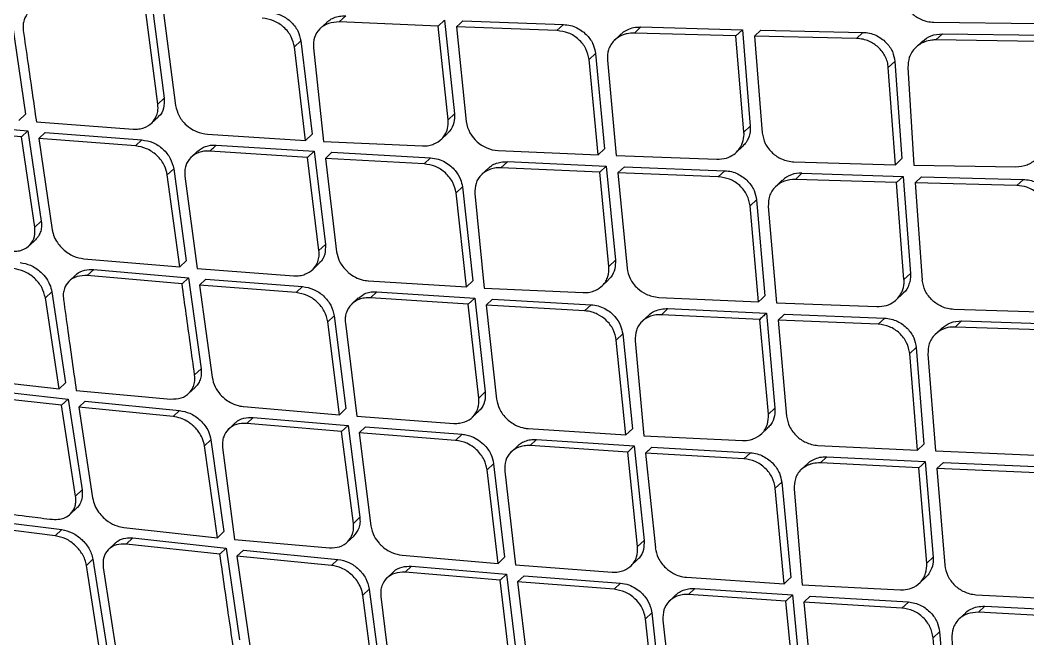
# Model space of a CAD drawing. Extents: x 0 to 84, y -21 to 126.
# Drawn here: x 67.949 to 69.606, y 65.54 to 66.558 of the extents above; entities that cross this region are included whole.
import ezdxf

# ---------------------------------------------------------------- set-up
doc = ezdxf.new("R2010")
doc.units = 0
doc.header["$MEASUREMENT"] = 0
doc.layers.add('1', color=4, linetype='Continuous')

# ---------------------------------------------------------------- blocks, each defined once
blk = doc.blocks.new('PRODIGY')
at = {"layer": '1', "color": 3, "linetype": 'Continuous', "lineweight": 25}
for p, q in [((68.1663, 66.5814), (68.1863, 66.4293)), ((68.1757, 66.4193), (68.1557, 66.5714)), ((68.185, 66.5697), (68.2048, 66.4174)), ((68.4739, 66.5546), (68.4845, 66.5646)), ((67.936, 66.5529), (67.9579, 66.4027)), ((68.4532, 66.5539), (68.4425, 66.5439)), ((68.6365, 66.5476), (68.4739, 66.5546)), ((68.6471, 66.5576), (68.6365, 66.5476)), ((68.6528, 66.3937), (68.6365, 66.5476)), ((68.6471, 66.5576), (68.6634, 66.4037)), ((68.6664, 66.5464), (68.6827, 66.3908)), ((68.8318, 66.5404), (68.6664, 66.5464)), ((68.6771, 66.5564), (68.8425, 66.5504)), ((68.8318, 66.5404), (68.8425, 66.5504)), ((68.959, 66.5364), (68.9696, 66.5464)), ((68.9697, 66.5464), (69.1366, 66.5419)), ((69.4511, 66.5543), (69.6204, 66.5519)), ((68.9375, 66.535), (68.9268, 66.5248)), ((69.1259, 66.5318), (68.959, 66.5364)), ((69.1259, 66.5318), (69.1366, 66.5419)), ((69.1389, 66.3733), (69.1259, 66.5319)), ((69.1366, 66.5419), (69.1496, 66.3833)), ((69.167, 66.5412), (69.1563, 66.5311)), ((69.3241, 66.5274), (69.1563, 66.5311)), ((69.1563, 66.5311), (69.1691, 66.3723)), ((69.167, 66.5412), (69.3349, 66.5375)), ((69.3241, 66.5274), (69.3348, 66.5375)), ((69.4547, 66.5251), (69.4654, 66.5352)), ((69.4654, 66.5352), (69.6329, 66.5327)), ((68.4002, 66.5135), (68.4108, 66.5234)), ((68.4185, 66.3598), (68.4002, 66.5135)), ((68.4108, 66.5235), (68.4291, 66.3698)), ((68.4313, 66.5123), (68.4479, 66.3581)), ((69.4325, 66.5229), (69.4217, 66.5128)), ((69.6221, 66.5225), (69.4547, 66.525)), ((68.8951, 66.503), (68.8845, 66.493)), ((68.8951, 66.503), (68.91, 66.3461)), ((68.8993, 66.3361), (68.8845, 66.493)), ((68.9146, 66.492), (68.9292, 66.3348)), ((69.3765, 66.4797), (69.3873, 66.4898)), ((69.3881, 66.3197), (69.3765, 66.4797)), ((69.3873, 66.4898), (69.3988, 66.3298)), ((69.4087, 66.4795), (69.4184, 66.3189)), ((68.1757, 66.4193), (68.1863, 66.4293)), ((67.9473, 66.3927), (67.9579, 66.4027)), ((68.1653, 66.3881), (68.1759, 66.3981)), ((68.6528, 66.3937), (68.6634, 66.4037)), ((67.8063, 66.3891), (67.9619, 66.3754)), ((67.976, 66.3904), (68.135, 66.3783)), ((69.1496, 66.3833), (69.1389, 66.3733)), ((67.9513, 66.3654), (67.7957, 66.3791)), ((67.9619, 66.3754), (67.9513, 66.3654)), ((67.9733, 66.2169), (67.9513, 66.3654)), ((67.9619, 66.3754), (67.9839, 66.2269)), ((67.98, 66.3631), (67.9906, 66.373)), ((68.1387, 66.3508), (67.98, 66.3631)), ((67.98, 66.3631), (68.002, 66.2129)), ((67.9906, 66.373), (68.1493, 66.3607)), ((68.2574, 66.3699), (68.4185, 66.3598)), ((68.4185, 66.3598), (68.4291, 66.3698)), ((68.6414, 66.3615), (68.652, 66.3714)), ((68.1387, 66.3508), (68.1493, 66.3607)), ((68.2716, 66.3522), (68.4324, 66.3419)), ((68.4479, 66.3581), (68.6105, 66.3508)), ((69.1265, 66.3401), (69.1371, 66.3501)), ((68.2411, 66.3422), (68.2305, 66.3323)), ((68.4218, 66.3319), (68.261, 66.3422)), ((68.4218, 66.3319), (68.4324, 66.3419)), ((68.4405, 66.1786), (68.4218, 66.3319)), ((68.4324, 66.3419), (68.4511, 66.1886)), ((68.4512, 66.3302), (68.4618, 66.3402)), ((68.4512, 66.3302), (68.4696, 66.1767)), ((68.6133, 66.3212), (68.4512, 66.3302)), ((68.4618, 66.3402), (68.6239, 66.3312)), ((68.6133, 66.3212), (68.6239, 66.3312)), ((68.7352, 66.3432), (68.8993, 66.3361)), ((68.8993, 66.3361), (68.91, 66.3461)), ((68.9292, 66.3348), (69.0945, 66.3287)), ((68.719, 66.3141), (68.7083, 66.3041)), ((68.7397, 66.3149), (68.7503, 66.3248)), ((68.9021, 66.3076), (68.7397, 66.3149)), ((68.7503, 66.3249), (68.9127, 66.3176)), ((68.9021, 66.3076), (68.9127, 66.3176)), ((68.9127, 66.3176), (68.9278, 66.1626)), ((68.9426, 66.3164), (69.1076, 66.31)), ((69.2214, 66.3245), (69.3881, 66.3197)), ((69.3881, 66.3197), (69.3988, 66.3298)), ((69.4184, 66.3189), (69.5862, 66.3164)), ((68.1912, 66.3031), (68.2017, 66.3131)), ((68.2117, 66.1516), (68.1912, 66.3031)), ((68.2018, 66.3131), (68.2223, 66.1615)), ((68.2201, 66.301), (68.2404, 66.1493)), ((68.9172, 66.1526), (68.9021, 66.3076)), ((69.0969, 66.3), (68.9319, 66.3064)), ((68.9319, 66.3064), (68.947, 66.1497)), ((69.0969, 66.3), (69.1076, 66.31)), ((69.2238, 66.2957), (69.2345, 66.3057)), ((69.2345, 66.3057), (69.4009, 66.3007)), ((69.3902, 66.2907), (69.4009, 66.3007)), ((69.4009, 66.3007), (69.4129, 66.1411)), ((69.4205, 66.2898), (69.4312, 66.2999)), ((69.4312, 66.2999), (69.5985, 66.2957)), ((68.6658, 66.2735), (68.6764, 66.2835)), ((68.6764, 66.2835), (68.6934, 66.1286)), ((69.2022, 66.2942), (69.1916, 66.2841)), ((69.3902, 66.2907), (69.2238, 66.2957)), ((69.4022, 66.1311), (69.3902, 66.2907)), ((69.4205, 66.2898), (69.4323, 66.1301)), ((69.5878, 66.2856), (69.4205, 66.2898)), ((69.5878, 66.2856), (69.5985, 66.2957)), ((68.6828, 66.1187), (68.6658, 66.2735)), ((68.6969, 66.2723), (68.7122, 66.1169)), ((69.1492, 66.2521), (69.1598, 66.2622)), ((69.1629, 66.0942), (69.1492, 66.2521)), ((69.1598, 66.2622), (69.1736, 66.1042)), ((69.1792, 66.2511), (69.1928, 66.0929)), ((67.9733, 66.2169), (67.9839, 66.2269)), ((67.9639, 66.1866), (67.9744, 66.1964)), ((68.4511, 66.1886), (68.4405, 66.1786)), ((68.0542, 66.165), (68.2117, 66.1516)), ((68.2117, 66.1516), (68.2223, 66.1615)), ((68.2404, 66.1493), (68.3994, 66.1373)), ((68.4299, 66.1472), (68.4404, 66.1571)), ((68.9172, 66.1526), (68.9278, 66.1626)), ((68.0407, 66.1385), (68.0301, 66.1285)), ((68.0597, 66.1376), (68.0703, 66.1475)), ((68.2154, 66.1241), (68.0597, 66.1376)), ((68.0703, 66.1475), (68.226, 66.134)), ((68.2154, 66.1241), (68.226, 66.134)), ((68.226, 66.134), (68.2467, 65.9842)), ((68.2442, 66.1217), (68.2547, 66.1317)), ((68.2547, 66.1317), (68.4135, 66.1195)), ((69.4022, 66.1311), (69.4129, 66.1411)), ((68.2442, 66.1217), (68.2648, 65.9703)), ((68.4029, 66.1095), (68.2442, 66.1217)), ((68.4029, 66.1095), (68.4135, 66.1195)), ((68.5219, 66.1288), (68.6828, 66.1187)), ((68.6828, 66.1187), (68.6934, 66.1286)), ((68.7122, 66.1169), (68.8747, 66.1094)), ((68.9056, 66.1202), (68.9161, 66.1301)), ((67.9907, 66.1009), (68.0013, 66.1108)), ((68.0134, 65.9513), (67.9907, 66.1009)), ((68.0013, 66.1108), (68.024, 65.9613)), ((68.5052, 66.1009), (68.4946, 66.0909)), ((68.5252, 66.1009), (68.5358, 66.1109)), ((68.686, 66.0906), (68.5252, 66.1009)), ((68.5358, 66.1109), (68.6965, 66.1005)), ((68.686, 66.0906), (68.6965, 66.1005)), ((68.6966, 66.1005), (68.714, 65.9461)), ((68.7259, 66.0988), (68.7153, 66.0888)), ((68.7259, 66.0988), (68.8878, 66.0896)), ((68.9991, 66.1017), (69.1629, 66.0942)), ((69.3896, 66.0978), (69.4004, 66.1079)), ((68.7034, 65.9361), (68.686, 66.0906)), ((68.8773, 66.0796), (68.7153, 66.0888)), ((68.7153, 66.0888), (68.7325, 65.9342)), ((68.8773, 66.0796), (68.8878, 66.0896)), ((69.0034, 66.0731), (69.014, 66.0831)), ((69.014, 66.0831), (69.1761, 66.0755)), ((69.1928, 66.0929), (69.3576, 66.0864)), ((69.6503, 66.0765), (69.4842, 66.0819)), ((68.4656, 66.0715), (68.455, 66.0615)), ((68.4656, 66.0715), (68.4848, 65.9187)), ((68.9826, 66.0723), (68.972, 66.0623)), ((69.1655, 66.0655), (69.0034, 66.0731)), ((69.1795, 65.9095), (69.1655, 66.0655)), ((69.1761, 66.0755), (69.1901, 65.9195)), ((69.2059, 66.0742), (69.3705, 66.0675)), ((69.3599, 66.0575), (69.3705, 66.0675)), ((68.4742, 65.9087), (68.455, 66.0615)), ((68.484, 66.0594), (68.503, 65.9064)), ((69.1953, 66.0642), (69.2092, 65.9065)), ((69.3599, 66.0575), (69.1953, 66.0642)), ((69.4648, 66.0513), (69.4541, 66.0413)), ((69.4863, 66.0529), (69.497, 66.0629)), ((69.6522, 66.0473), (69.4863, 66.0529)), ((69.497, 66.0629), (69.6629, 66.0574)), ((68.9293, 66.0315), (68.9399, 66.0415)), ((68.9399, 66.0415), (68.9557, 65.8856)), ((68.9452, 65.8756), (68.9293, 66.0315)), ((68.9603, 66.0303), (68.9745, 65.8739)), ((69.4223, 66.0192), (69.4117, 66.0092)), ((69.4223, 66.0193), (69.435, 65.8603)), ((69.4244, 65.8503), (69.4117, 66.0092)), ((69.4416, 66.0081), (69.4541, 65.849)), ((68.2361, 65.9743), (68.2467, 65.9842)), ((67.8597, 65.9683), (68.0134, 65.9513)), ((67.8746, 65.9513), (68.0281, 65.9342)), ((68.0134, 65.9513), (68.024, 65.9613)), ((68.2263, 65.9435), (68.2368, 65.9535)), ((68.0175, 65.9242), (67.864, 65.9413)), ((68.0175, 65.9242), (68.0281, 65.9341)), ((68.0281, 65.9341), (68.0511, 65.7849)), ((68.0415, 65.9484), (68.1971, 65.9344)), ((68.714, 65.9461), (68.7034, 65.9361)), ((68.0405, 65.7749), (68.0175, 65.9242)), ((68.0456, 65.9212), (68.0562, 65.9312)), ((68.0456, 65.9212), (68.0683, 65.7717)), ((68.2007, 65.9056), (68.0456, 65.9212)), ((68.0562, 65.9312), (68.2113, 65.9156)), ((68.3166, 65.922), (68.4742, 65.9087)), ((68.4742, 65.9087), (68.4848, 65.9187)), ((69.1795, 65.9095), (69.1901, 65.9195)), ((68.2007, 65.9056), (68.2113, 65.9156)), ((68.3219, 65.8944), (68.3324, 65.9043)), ((68.3324, 65.9043), (68.4883, 65.8909)), ((68.503, 65.9064), (68.662, 65.8944)), ((68.6925, 65.9044), (68.7031, 65.9144)), ((68.3027, 65.8951), (68.2921, 65.8851)), ((68.4778, 65.881), (68.3219, 65.8944)), ((68.4778, 65.881), (68.4883, 65.8909)), ((68.4883, 65.8909), (68.5077, 65.7399)), ((68.5065, 65.8787), (68.517, 65.8886)), ((68.517, 65.8886), (68.6758, 65.8764)), ((68.7844, 65.8859), (68.9452, 65.8756)), ((68.9452, 65.8756), (68.9557, 65.8856)), ((69.1677, 65.8769), (69.1782, 65.8868)), ((68.2524, 65.8572), (68.263, 65.8672)), ((68.263, 65.8672), (68.2843, 65.7164)), ((68.4971, 65.73), (68.4778, 65.881)), ((68.6652, 65.8665), (68.5065, 65.8787)), ((68.5065, 65.8787), (68.5258, 65.726)), ((68.6652, 65.8665), (68.6758, 65.8764)), ((68.7875, 65.8578), (68.798, 65.8678)), ((68.798, 65.8678), (68.9587, 65.8573)), ((68.9745, 65.8739), (69.1367, 65.8661)), ((68.2738, 65.7064), (68.2524, 65.8572)), ((68.2822, 65.8548), (68.3019, 65.7035)), ((68.7674, 65.8577), (68.7568, 65.8477)), ((68.9481, 65.8473), (68.7875, 65.8578)), ((68.9481, 65.8473), (68.9586, 65.8573)), ((68.9587, 65.8573), (68.9749, 65.7017)), ((68.9879, 65.8555), (69.1497, 65.8461)), ((69.2609, 65.8581), (69.4244, 65.8503)), ((69.4244, 65.8503), (69.435, 65.8603)), ((68.9644, 65.6918), (68.9481, 65.8473)), ((68.9774, 65.8455), (68.9935, 65.6898)), ((69.1391, 65.8361), (68.9774, 65.8455)), ((69.1391, 65.8361), (69.1497, 65.8461)), ((69.265, 65.8294), (69.2756, 65.8394)), ((69.2756, 65.8394), (69.4373, 65.8315)), ((69.4541, 65.849), (69.6184, 65.842)), ((68.717, 65.8181), (68.7275, 65.828)), ((68.735, 65.6642), (68.717, 65.8181)), ((68.7275, 65.8281), (68.7455, 65.6741)), ((69.2442, 65.8286), (69.2335, 65.8185)), ((69.4267, 65.8215), (69.265, 65.8294)), ((69.4397, 65.6645), (69.4267, 65.8215)), ((69.4373, 65.8315), (69.4503, 65.6744)), ((69.4564, 65.8201), (69.467, 65.8301)), ((69.6206, 65.8129), (69.4564, 65.8201)), ((69.4564, 65.8201), (69.4694, 65.6614)), ((69.467, 65.8301), (69.6312, 65.823)), ((68.7459, 65.816), (68.7637, 65.6619)), ((68.0511, 65.7849), (68.0405, 65.7749)), ((69.1907, 65.7877), (69.2013, 65.7976)), ((69.2055, 65.6307), (69.1907, 65.7877)), ((69.2013, 65.7976), (69.2161, 65.6407)), ((69.2217, 65.7864), (69.2348, 65.6289)), ((68.0314, 65.7449), (68.0419, 65.7548)), ((67.8662, 65.7388), (68.0176, 65.7196)), ((68.4971, 65.73), (68.5077, 65.7399)), ((68.007, 65.7096), (67.8556, 65.7288)), ((68.007, 65.7096), (68.0176, 65.7196)), ((68.1197, 65.7231), (68.2738, 65.7064)), ((68.1238, 65.6959), (68.1344, 65.7059)), ((68.1344, 65.7059), (68.2882, 65.689)), ((68.2738, 65.7064), (68.2843, 65.7164)), ((68.3019, 65.7035), (68.4577, 65.6898)), ((68.487, 65.699), (68.4976, 65.709)), ((68.9644, 65.6918), (68.9749, 65.7017)), ((68.1056, 65.6976), (68.095, 65.6875)), ((68.2777, 65.6791), (68.1238, 65.6959)), ((68.2777, 65.6791), (68.2882, 65.689)), ((68.2882, 65.689), (68.3099, 65.5385)), ((68.3163, 65.6861), (68.3057, 65.6761)), ((68.3163, 65.6861), (68.4717, 65.6707)), ((68.0582, 65.6608), (68.0688, 65.6708)), ((68.0688, 65.6708), (68.0922, 65.5219)), ((68.4611, 65.6608), (68.3057, 65.6761)), ((68.3057, 65.6761), (68.3272, 65.5255)), ((68.4611, 65.6608), (68.4717, 65.6707)), ((68.5773, 65.6775), (68.735, 65.6642)), ((68.735, 65.6642), (68.7455, 65.6741)), ((68.9533, 65.6599), (68.9638, 65.6698)), ((69.4397, 65.6645), (69.4503, 65.6744)), ((68.0816, 65.5119), (68.0582, 65.6608)), ((68.0859, 65.6575), (68.109, 65.5084)), ((68.5824, 65.6496), (68.5929, 65.6595)), ((68.5929, 65.6595), (68.7488, 65.6462)), ((68.7637, 65.6619), (68.9226, 65.6498)), ((68.5631, 65.6502), (68.5525, 65.6403)), ((68.7383, 65.6363), (68.5824, 65.6496)), ((68.7488, 65.6462), (68.7383, 65.6363)), ((68.7565, 65.4842), (68.7383, 65.6363)), ((68.7488, 65.6462), (68.7671, 65.4941)), ((68.767, 65.6339), (68.7776, 65.6439)), ((68.7776, 65.6439), (68.9363, 65.6316)), ((69.0449, 65.6412), (69.2055, 65.6307)), ((69.4277, 65.6317), (69.4382, 65.6416)), ((68.5125, 65.6121), (68.5231, 65.622)), ((68.5231, 65.622), (68.5432, 65.4701)), ((68.767, 65.6339), (68.7852, 65.4802)), ((68.9257, 65.6217), (68.767, 65.6339)), ((68.9257, 65.6217), (68.9363, 65.6316)), ((69.0478, 65.6129), (69.0584, 65.6229)), ((69.0584, 65.6229), (69.2188, 65.6122)), ((69.2348, 65.6289), (69.3967, 65.6209)), ((68.5326, 65.4601), (68.5125, 65.6121)), ((68.5423, 65.6097), (68.5608, 65.4573)), ((69.0277, 65.6127), (69.0171, 65.6028)), ((69.2082, 65.6022), (69.0478, 65.6129)), ((69.2082, 65.6022), (69.2188, 65.6122)), ((69.2235, 65.4457), (69.2082, 65.6022)), ((69.2188, 65.6122), (69.234, 65.4556)), ((69.248, 65.6103), (69.2375, 65.6004)), ((69.248, 65.6103), (69.4095, 65.6007)), ((69.5206, 65.6126), (69.6836, 65.6044)), ((69.3989, 65.5907), (69.2375, 65.6004)), ((69.2375, 65.6004), (69.2525, 65.4437)), ((69.3989, 65.5907), (69.4095, 65.6006)), ((69.5245, 65.5837), (69.5351, 65.5937)), ((69.5351, 65.5937), (69.6964, 65.5854)), ((68.9876, 65.5829), (68.9771, 65.573)), ((68.994, 65.418), (68.9771, 65.573)), ((68.9876, 65.5829), (69.0045, 65.4279)), ((69.006, 65.5709), (69.0227, 65.4157)), ((69.5037, 65.5829), (69.493, 65.5728)), ((69.6858, 65.5754), (69.5245, 65.5837)), ((69.4501, 65.5419), (69.4607, 65.5518)), ((69.4607, 65.5518), (69.4745, 65.3939)), ((69.4639, 65.384), (69.4501, 65.5419)), ((69.481, 65.5405), (69.4931, 65.3821))]:
    blk.add_line(p, q, dxfattribs=at)
at = {"layer": '1', "color": 3, "linetype": 'Continuous', "lineweight": 25, "flags": 128}
for points in [[(68.6664, 66.5464), (68.6724, 66.552), (68.6771, 66.5564)], [(68.9319, 66.3064), (68.9379, 66.312), (68.9426, 66.3164)], [(69.1629, 66.0942), (69.1689, 66.0998), (69.1736, 66.1042)], [(69.4373, 65.8314), (69.4314, 65.8259), (69.4267, 65.8215)], [(69.2055, 65.6307), (69.2114, 65.6363), (69.2161, 65.6407)]]:
    blk.add_lwpolyline(points, dxfattribs=at)
at = {"layer": '1', "color": 3, "linetype": 'Continuous', "lineweight": 25}
for centre, radius, start, end in [((68.7381, 66.3992), 0.0561, 188.6018, 267.0314), ((69.2314, 66.264), 0.0418, 85.8215, 134.0701)]:
    blk.add_arc(centre, radius, start, end, dxfattribs=at)
for points, knots in [([(69.4918, 63.35), (69.0704, 63.7759), (68.4224, 64.4307), (67.2416, 65.5974), (66.4842, 66.3399), (65.9567, 66.857)], [0, 0, 0, 0, 0.360925, 0.55487, 1, 1, 1, 1]), ([(65.9062, 66.8263), (66.0398, 66.6902), (66.3114, 66.4135), (66.7112, 66.0071), (67.0952, 65.617), (67.4487, 65.2582), (67.7716, 64.9305), (68.0462, 64.6519), (68.2761, 64.4186), (68.4654, 64.2264), (68.6359, 64.0533), (68.7883, 63.8985), (68.9326, 63.7518), (69.0977, 63.5839), (69.2992, 63.3791), (69.5434, 63.1306), (69.8182, 62.8509), (70.1236, 62.5399), (70.4595, 62.1977), (70.8181, 61.8321), (71.1983, 61.4444), (71.5992, 61.0358), (72.0275, 60.5996), (72.4687, 60.1506), (72.7675, 59.8472), (72.9142, 59.6983)], [0, 0, 0, 0, 0.057228, 0.116342, 0.171086, 0.221472, 0.267495, 0.309155, 0.33883, 0.365816, 0.390114, 0.411724, 0.431001, 0.451886, 0.482371, 0.517227, 0.556456, 0.600057, 0.648032, 0.700383, 0.753757, 0.811031, 0.872192, 0.937257, 1, 1, 1, 1]), ([(69.3987, 66.602), (69.3998, 66.5958), (69.4015, 66.5866), (69.4086, 66.5755), (69.4171, 66.5662), (69.4282, 66.5592), (69.4407, 66.5551), (69.4476, 66.5545), (69.4511, 66.5543)], [0, 0, 0, 0, 0.247191, 0.373114, 0.500395, 0.730953, 0.860744, 1, 1, 1, 1]), ([(67.9948, 66.5816), (67.9917, 66.5817), (67.9854, 66.5817), (67.9743, 66.579), (67.9627, 66.5718), (67.9559, 66.5605), (67.9537, 66.5498), (67.9541, 66.5439), (67.9544, 66.5408)], [0, 0, 0, 0, 0.129975, 0.25679, 0.500122, 0.740027, 0.867611, 1, 1, 1, 1]), ([(68.358, 66.5708), (68.3643, 66.5698), (68.3769, 66.5678), (68.3914, 66.5582), (68.4005, 66.5484), (68.4076, 66.5377), (68.4095, 66.529), (68.4108, 66.5235)], [0, 0, 0, 0, 0.250926, 0.50154, 0.636527, 0.764737, 1, 1, 1, 1]), ([(68.4533, 66.5537), (68.4545, 66.5549), (68.4579, 66.5581), (68.4649, 66.5617), (68.4742, 66.5645), (68.481, 66.5646), (68.4845, 66.5646)], [0, 0, 0, 0, 0.1567942, 0.4281311, 0.7091402, 1, 1, 1, 1]), ([(68.4002, 66.5135), (68.3989, 66.5191), (68.3969, 66.5278), (68.3898, 66.5386), (68.3807, 66.5483), (68.3662, 66.5578), (68.3536, 66.5598), (68.3473, 66.5608)], [0, 0, 0, 0, 0.236744, 0.365382, 0.500566, 0.750089, 1, 1, 1, 1]), ([(68.4739, 66.5546), (68.4678, 66.5542), (68.4555, 66.5535), (68.4409, 66.544), (68.4316, 66.5298), (68.4314, 66.5181), (68.4313, 66.5123)], [0, 0, 0, 0, 0.250111, 0.500062, 0.751188, 1, 1, 1, 1]), ([(68.8425, 66.5504), (68.8463, 66.5501), (68.8539, 66.5493), (68.8645, 66.5452), (68.8738, 66.5395), (68.8836, 66.5307), (68.8922, 66.5184), (68.8942, 66.5079), (68.8952, 66.503)], [0, 0, 0, 0, 0.153114, 0.29815, 0.435205, 0.564286, 0.797625, 1, 1, 1, 1]), ([(68.9377, 66.5348), (68.9382, 66.5354), (68.9409, 66.5384), (68.9477, 66.5422), (68.9578, 66.546), (68.9656, 66.5463), (68.9696, 66.5464)], [0, 0, 0, 0, 0.070441, 0.35961, 0.669486, 1, 1, 1, 1]), ([(67.9544, 66.5408), (67.9569, 66.5233), (67.9641, 66.4731), (67.9713, 66.4229), (67.976, 66.3904)], [0, 0, 0, 0, 0.350445, 1, 1, 1, 1]), ([(68.8845, 66.493), (68.8833, 66.4989), (68.8814, 66.5079), (68.8742, 66.5188), (68.8653, 66.5284), (68.8509, 66.5378), (68.8382, 66.5395), (68.8318, 66.5404)], [0, 0, 0, 0, 0.244766, 0.371425, 0.50072, 0.750077, 1, 1, 1, 1]), ([(68.959, 66.5364), (68.955, 66.5363), (68.9487, 66.536), (68.9371, 66.5325), (68.9274, 66.5265), (68.9201, 66.5172), (68.915, 66.5067), (68.9147, 66.4978), (68.9146, 66.492)], [0, 0, 0, 0, 0.15978, 0.250597, 0.499748, 0.631327, 0.758692, 1, 1, 1, 1]), ([(69.3349, 66.5375), (69.3385, 66.5372), (69.3457, 66.5367), (69.3559, 66.533), (69.365, 66.5278), (69.375, 66.5193), (69.3843, 66.5066), (69.3863, 66.4952), (69.3873, 66.4898)], [0, 0, 0, 0, 0.143045, 0.280815, 0.413408, 0.540883, 0.779816, 1, 1, 1, 1]), ([(69.4326, 66.5227), (69.4371, 66.5263), (69.4465, 66.5337), (69.459, 66.5347), (69.4654, 66.5352)], [0, 0, 0, 0, 0.484978, 1, 1, 1, 1]), ([(69.3765, 66.4797), (69.3761, 66.4828), (69.3753, 66.4889), (69.3718, 66.4978), (69.3666, 66.5061), (69.3581, 66.5154), (69.3471, 66.5223), (69.3347, 66.5266), (69.3278, 66.5271), (69.3241, 66.5274)], [0, 0, 0, 0, 0.124417, 0.249237, 0.374653, 0.500864, 0.726937, 0.857667, 1, 1, 1, 1]), ([(69.4547, 66.5251), (69.4525, 66.525), (69.4462, 66.5249), (69.4341, 66.5219), (69.4225, 66.5146), (69.4149, 66.505), (69.4094, 66.4943), (69.409, 66.4853), (69.4087, 66.4795)], [0, 0, 0, 0, 0.08409, 0.250226, 0.499461, 0.635508, 0.764399, 1, 1, 1, 1]), ([(68.135, 66.3783), (68.1381, 66.3782), (68.1443, 66.3782), (68.1555, 66.3809), (68.1659, 66.3874), (68.1728, 66.3974), (68.1764, 66.4079), (68.1759, 66.4153), (68.1757, 66.4193)], [0, 0, 0, 0, 0.13084, 0.257927, 0.499891, 0.678503, 0.82147, 1, 1, 1, 1]), ([(68.1863, 66.4293), (68.1862, 66.4237), (68.1862, 66.4126), (68.1812, 66.4016), (68.1761, 66.3986), (68.1757, 66.3983)], [0, 0, 0, 0, 0.474995, 0.954967, 1, 1, 1, 1]), ([(68.2048, 66.4174), (68.2063, 66.4115), (68.2092, 66.3998), (68.2215, 66.3849), (68.2325, 66.3775), (68.2443, 66.372), (68.2512, 66.3709), (68.2574, 66.3699)], [0, 0, 0, 0, 0.249808, 0.499626, 0.721536, 0.749992, 1, 1, 1, 1]), ([(68.6634, 66.4037), (68.6634, 66.3988), (68.6634, 66.3883), (68.6581, 66.3774), (68.653, 66.3727), (68.6518, 66.3716)], [0, 0, 0, 0, 0.403371, 0.8574762, 1, 1, 1, 1]), ([(68.6105, 66.3508), (68.614, 66.3508), (68.6207, 66.351), (68.632, 66.3544), (68.6413, 66.3605), (68.6484, 66.3697), (68.6525, 66.3796), (68.6535, 66.3886), (68.6529, 66.3932), (68.6528, 66.3937)], [0, 0, 0, 0, 0.143618, 0.271951, 0.501788, 0.626187, 0.796234, 0.977562, 1, 1, 1, 1]), ([(69.1496, 66.3833), (69.1496, 66.3791), (69.1495, 66.3695), (69.1445, 66.358), (69.139, 66.3522), (69.1371, 66.3502)], [0, 0, 0, 0, 0.332902, 0.765565, 1, 1, 1, 1]), ([(69.0945, 66.3287), (69.0999, 66.329), (69.11, 66.3296), (69.1222, 66.3359), (69.1306, 66.3438), (69.1367, 66.3539), (69.1391, 66.3632), (69.1394, 66.3703), (69.1391, 66.3725), (69.1389, 66.3733)], [0, 0, 0, 0, 0.21571, 0.405563, 0.56954, 0.70759, 0.905145, 0.965344, 1, 1, 1, 1]), ([(69.1691, 66.3723), (69.1703, 66.3663), (69.1721, 66.3572), (69.1792, 66.3462), (69.1877, 66.3369), (69.1986, 66.3298), (69.211, 66.3255), (69.2179, 66.3248), (69.2214, 66.3245)], [0, 0, 0, 0, 0.245007, 0.371432, 0.500154, 0.727124, 0.857917, 1, 1, 1, 1]), ([(68.1912, 66.3031), (68.19, 66.3081), (68.1881, 66.3162), (68.1814, 66.3271), (68.172, 66.3375), (68.1573, 66.3475), (68.1449, 66.3497), (68.1387, 66.3508)], [0, 0, 0, 0, 0.211977, 0.346762, 0.500441, 0.75026, 1, 1, 1, 1]), ([(68.1493, 66.3607), (68.1555, 66.3597), (68.1679, 66.3575), (68.1846, 66.3461), (68.1972, 66.3306), (68.2003, 66.3189), (68.2018, 66.3131)], [0, 0, 0, 0, 0.24999, 0.50001, 0.750011, 1, 1, 1, 1]), ([(68.2413, 66.342), (68.2453, 66.3451), (68.2536, 66.3517), (68.2654, 66.352), (68.2716, 66.3521)], [0, 0, 0, 0, 0.478602, 1, 1, 1, 1]), ([(68.261, 66.3422), (68.263, 66.3441), (68.2665, 66.3474), (68.27, 66.3507), (68.2716, 66.3521)], [0, 0, 0, 0, 0.559955, 1, 1, 1, 1]), ([(69.5862, 66.3164), (69.5925, 66.317), (69.6051, 66.3183), (69.6194, 66.3279), (69.6277, 66.3396), (69.6312, 66.3499), (69.6322, 66.3574), (69.6319, 66.3611), (69.6318, 66.3625)], [0, 0, 0, 0, 0.249401, 0.498306, 0.694222, 0.843125, 0.944924, 1, 1, 1, 1]), ([(68.261, 66.3422), (68.2578, 66.3422), (68.2515, 66.3423), (68.2403, 66.3395), (68.2287, 66.3323), (68.2218, 66.3208), (68.2195, 66.31), (68.2199, 66.3041), (68.2201, 66.301)], [0, 0, 0, 0, 0.131937, 0.259418, 0.500186, 0.74242, 0.869404, 1, 1, 1, 1]), ([(68.6239, 66.3312), (68.6282, 66.3306), (68.6364, 66.3296), (68.6478, 66.3245), (68.6572, 66.3179), (68.6664, 66.3086), (68.6737, 66.2969), (68.6756, 66.2875), (68.6764, 66.2835)], [0, 0, 0, 0, 0.171083, 0.329072, 0.473954, 0.605692, 0.828852, 1, 1, 1, 1]), ([(68.6658, 66.2735), (68.6645, 66.2792), (68.6626, 66.288), (68.6555, 66.2989), (68.6465, 66.3087), (68.6322, 66.3182), (68.6196, 66.3202), (68.6133, 66.3212)], [0, 0, 0, 0, 0.240134, 0.367937, 0.500573, 0.750042, 1, 1, 1, 1]), ([(68.7397, 66.3149), (68.7361, 66.3148), (68.7293, 66.3147), (68.718, 66.3113), (68.7064, 66.3037), (68.6972, 66.2898), (68.697, 66.2781), (68.6969, 66.2723)], [0, 0, 0, 0, 0.14642, 0.278822, 0.500774, 0.753741, 1, 1, 1, 1]), ([(68.7191, 66.3139), (68.7201, 66.3149), (68.7233, 66.3181), (68.7302, 66.3217), (68.7397, 66.3247), (68.7467, 66.3248), (68.7503, 66.3248)], [0, 0, 0, 0, 0.133678, 0.409665, 0.698427, 1, 1, 1, 1]), ([(69.1492, 66.2521), (69.148, 66.2582), (69.1462, 66.2673), (69.1391, 66.2782), (69.1302, 66.2879), (69.116, 66.2973), (69.1033, 66.2991), (69.0969, 66.3)], [0, 0, 0, 0, 0.24666, 0.372871, 0.50074, 0.750125, 1, 1, 1, 1]), ([(69.1076, 66.31), (69.1113, 66.3097), (69.1186, 66.3089), (69.129, 66.305), (69.1381, 66.2995), (69.148, 66.2908), (69.1568, 66.2782), (69.1589, 66.2673), (69.1599, 66.2622)], [0, 0, 0, 0, 0.14799, 0.289403, 0.424245, 0.552552, 0.788816, 1, 1, 1, 1]), ([(69.2238, 66.2957), (69.2175, 66.2952), (69.2051, 66.2942), (69.1922, 66.2857), (69.1848, 66.2764), (69.1797, 66.2658), (69.1794, 66.2569), (69.1792, 66.2511)], [0, 0, 0, 0, 0.249699, 0.499159, 0.632489, 0.760539, 1, 1, 1, 1]), ([(69.6397, 66.2375), (69.6393, 66.2406), (69.6386, 66.2468), (69.635, 66.2558), (69.6299, 66.2641), (69.6229, 66.2719), (69.6141, 66.2784), (69.6023, 66.2842), (69.5933, 66.2851), (69.5878, 66.2856)], [0, 0, 0, 0, 0.125479, 0.250623, 0.375686, 0.500732, 0.651437, 0.784918, 1, 1, 1, 1]), ([(69.5985, 66.2957), (69.6021, 66.2954), (69.6091, 66.2948), (69.6191, 66.2913), (69.6281, 66.2862), (69.6381, 66.2777), (69.6475, 66.2647), (69.6495, 66.2532), (69.6504, 66.2476)], [0, 0, 0, 0, 0.140001, 0.275549, 0.406794, 0.533825, 0.774528, 1, 1, 1, 1]), ([(67.9348, 66.1775), (67.9379, 66.1774), (67.9441, 66.1772), (67.9553, 66.18), (67.9665, 66.1874), (67.9741, 66.201), (67.9736, 66.2117), (67.9733, 66.2169)], [0, 0, 0, 0, 0.134277, 0.26594, 0.520328, 0.764917, 1, 1, 1, 1]), ([(67.9839, 66.2269), (67.9842, 66.2236), (67.9847, 66.2173), (67.9827, 66.2086), (67.9792, 66.2015), (67.9758, 66.1981), (67.9743, 66.1965)], [0, 0, 0, 0, 0.275177, 0.540161, 0.794976, 1, 1, 1, 1]), ([(68.002, 66.2129), (68.0024, 66.2108), (68.0035, 66.2051), (68.0084, 66.1937), (68.0173, 66.1824), (68.0279, 66.1742), (68.0394, 66.1678), (68.0484, 66.1661), (68.0542, 66.165)], [0, 0, 0, 0, 0.090263, 0.250406, 0.499566, 0.633285, 0.76143, 1, 1, 1, 1]), ([(68.4511, 66.1886), (68.4511, 66.1832), (68.451, 66.1722), (68.446, 66.1611), (68.4408, 66.1579), (68.4402, 66.1575)], [0, 0, 0, 0, 0.458852, 0.933631, 1, 1, 1, 1]), ([(68.3994, 66.1373), (68.4026, 66.1372), (68.4089, 66.1371), (68.4201, 66.14), (68.4307, 66.1466), (68.4378, 66.157), (68.4406, 66.1664), (68.4412, 66.1735), (68.4407, 66.1773), (68.4405, 66.1786)], [0, 0, 0, 0, 0.133193, 0.261041, 0.49973, 0.688426, 0.834755, 0.938583, 1, 1, 1, 1]), ([(68.4696, 66.1767), (68.4709, 66.1714), (68.4728, 66.1629), (68.4796, 66.1519), (68.4846, 66.1468), (68.4877, 66.1436), (68.4892, 66.1423), (68.4943, 66.1382), (68.5035, 66.1329), (68.5137, 66.1297), (68.5199, 66.129), (68.5217, 66.1288), (68.5219, 66.1288)], [0, 0, 0, 0, 0.225582, 0.356773, 0.499383, 0.499552, 0.525968, 0.576485, 0.749366, 0.926664, 0.991448, 1, 1, 1, 1]), ([(67.9907, 66.1009), (67.9892, 66.1066), (67.9861, 66.1182), (67.9753, 66.1314), (67.9648, 66.1396), (67.9533, 66.1461), (67.9445, 66.1478), (67.9387, 66.1489)], [0, 0, 0, 0, 0.249543, 0.499113, 0.63423, 0.763041, 1, 1, 1, 1]), ([(67.9493, 66.1589), (67.955, 66.1578), (67.9638, 66.1561), (67.9752, 66.1497), (67.9845, 66.1425), (67.9923, 66.1334), (67.9987, 66.1223), (68.0004, 66.1149), (68.0013, 66.1108)], [0, 0, 0, 0, 0.235183, 0.363148, 0.497743, 0.679269, 0.822232, 1, 1, 1, 1]), ([(68.8747, 66.1094), (68.8784, 66.1095), (68.8855, 66.1097), (68.8966, 66.1133), (68.9057, 66.1195), (68.9122, 66.1278), (68.917, 66.1381), (68.9171, 66.1469), (68.9172, 66.1526)], [0, 0, 0, 0, 0.153854, 0.288621, 0.500137, 0.631399, 0.758594, 1, 1, 1, 1]), ([(68.9278, 66.1626), (68.9278, 66.1579), (68.9278, 66.1478), (68.9226, 66.1367), (68.9174, 66.1317), (68.916, 66.1303)], [0, 0, 0, 0, 0.379702, 0.82589, 1, 1, 1, 1]), ([(68.947, 66.1497), (68.9482, 66.1438), (68.9501, 66.1349), (68.9571, 66.124), (68.9655, 66.1147), (68.9762, 66.1076), (68.9883, 66.1029), (68.9954, 66.1021), (68.9991, 66.1017)], [0, 0, 0, 0, 0.241212, 0.368514, 0.499922, 0.716931, 0.850308, 1, 1, 1, 1]), ([(68.0597, 66.1376), (68.0539, 66.1374), (68.0421, 66.1372), (68.0288, 66.1289), (68.0222, 66.1182), (68.0198, 66.1078), (68.0202, 66.1016), (68.0205, 66.0984)], [0, 0, 0, 0, 0.248067, 0.499618, 0.726196, 0.857305, 1, 1, 1, 1]), ([(68.0408, 66.1383), (68.0412, 66.1388), (68.0448, 66.1428), (68.0546, 66.1473), (68.0652, 66.1475), (68.0702, 66.1475)], [0, 0, 0, 0, 0.056341, 0.549722, 1, 1, 1, 1]), ([(69.4129, 66.1411), (69.4129, 66.138), (69.4131, 66.1318), (69.4099, 66.1206), (69.4059, 66.1116), (69.4006, 66.1084), (69.4002, 66.1081)], [0, 0, 0, 0, 0.247295, 0.490418, 0.962547, 1, 1, 1, 1]), ([(68.2361, 65.9743), (68.2338, 65.991), (68.2269, 66.0409), (68.22, 66.0908), (68.2154, 66.1241)], [0, 0, 0, 0, 0.334761, 1, 1, 1, 1]), ([(68.4135, 66.1195), (68.4197, 66.1184), (68.4321, 66.1161), (68.4486, 66.1046), (68.4612, 66.089), (68.4641, 66.0773), (68.4656, 66.0715)], [0, 0, 0, 0, 0.250004, 0.499994, 0.749997, 1, 1, 1, 1]), ([(69.3576, 66.0864), (69.3631, 66.0867), (69.3734, 66.0873), (69.3858, 66.0938), (69.3941, 66.102), (69.4, 66.1122), (69.4023, 66.1215), (69.4025, 66.1284), (69.4023, 66.1304), (69.4022, 66.1311)], [0, 0, 0, 0, 0.220335, 0.413574, 0.579605, 0.718398, 0.913448, 0.970283, 1, 1, 1, 1]), ([(69.4842, 66.0819), (69.4807, 66.0822), (69.4739, 66.0828), (69.4616, 66.0872), (69.4507, 66.0943), (69.4422, 66.1038), (69.4352, 66.1148), (69.4335, 66.124), (69.4323, 66.1301)], [0, 0, 0, 0, 0.139092, 0.26889, 0.499791, 0.62691, 0.753311, 1, 1, 1, 1]), ([(68.0205, 66.0984), (68.0229, 66.0807), (68.0299, 66.0307), (68.0369, 65.9807), (68.0415, 65.9484)], [0, 0, 0, 0, 0.354009, 1, 1, 1, 1]), ([(68.455, 66.0615), (68.4536, 66.0674), (68.4506, 66.0791), (68.4381, 66.0947), (68.4215, 66.1062), (68.4091, 66.1084), (68.4029, 66.1095)], [0, 0, 0, 0, 0.250006, 0.499996, 0.749991, 1, 1, 1, 1]), ([(68.5252, 66.1009), (68.522, 66.101), (68.5156, 66.101), (68.5044, 66.0981), (68.4927, 66.0908), (68.4858, 66.0793), (68.4834, 66.0683), (68.4838, 66.0624), (68.484, 66.0594)], [0, 0, 0, 0, 0.134431, 0.262765, 0.500248, 0.745068, 0.871402, 1, 1, 1, 1]), ([(68.5055, 66.1005), (68.5093, 66.1036), (68.5154, 66.1084), (68.5264, 66.1109), (68.5326, 66.1109), (68.5358, 66.1109)], [0, 0, 0, 0, 0.4617333, 0.7291594, 1, 1, 1, 1]), ([(68.8878, 66.0896), (68.8918, 66.0891), (68.8995, 66.0881), (68.9104, 66.0835), (68.9196, 66.0775), (68.929, 66.0684), (68.937, 66.0562), (68.939, 66.0461), (68.9399, 66.0415)], [0, 0, 0, 0, 0.159724, 0.30954, 0.449517, 0.579601, 0.809273, 1, 1, 1, 1]), ([(68.9828, 66.0721), (68.9836, 66.073), (68.9865, 66.076), (68.9933, 66.0797), (69.0029, 66.0829), (69.0103, 66.0831), (69.014, 66.0831)], [0, 0, 0, 0, 0.104252, 0.386236, 0.684809, 1, 1, 1, 1]), ([(68.9293, 66.0315), (68.928, 66.0374), (68.9261, 66.0463), (68.9191, 66.0572), (68.9108, 66.0664), (68.9006, 66.0733), (68.8885, 66.0782), (68.8814, 66.0791), (68.8773, 66.0796)], [0, 0, 0, 0, 0.242788, 0.369666, 0.499829, 0.715341, 0.83195, 1, 1, 1, 1]), ([(69.0034, 66.0731), (68.9997, 66.0731), (68.9926, 66.0729), (68.9813, 66.0694), (68.9722, 66.0633), (68.9657, 66.0551), (68.9607, 66.0449), (68.9604, 66.0361), (68.9603, 66.0303)], [0, 0, 0, 0, 0.153869, 0.288654, 0.50018, 0.629789, 0.756459, 1, 1, 1, 1]), ([(69.1761, 66.0755), (69.1741, 66.0737), (69.1706, 66.0703), (69.167, 66.067), (69.1655, 66.0655)], [0, 0, 0, 0, 0.55997, 1, 1, 1, 1]), ([(69.1953, 66.0642), (69.1973, 66.0661), (69.2008, 66.0694), (69.2043, 66.0728), (69.2059, 66.0742)], [0, 0, 0, 0, 0.559989, 1, 1, 1, 1]), ([(69.3705, 66.0675), (69.3741, 66.0672), (69.3812, 66.0665), (69.3913, 66.0626), (69.4003, 66.0573), (69.4102, 66.0486), (69.4193, 66.0358), (69.4213, 66.0246), (69.4223, 66.0193)], [0, 0, 0, 0, 0.143504, 0.281689, 0.414589, 0.542254, 0.781088, 1, 1, 1, 1]), ([(69.4117, 66.0092), (69.4105, 66.0153), (69.4081, 66.0276), (69.3956, 66.0434), (69.3788, 66.0547), (69.3662, 66.0566), (69.3599, 66.0575)], [0, 0, 0, 0, 0.248859, 0.500135, 0.749802, 1, 1, 1, 1]), ([(69.4863, 66.0529), (69.4862, 66.0529), (69.4856, 66.0529), (69.4839, 66.0529), (69.4778, 66.0527), (69.4663, 66.0502), (69.4547, 66.0429), (69.4473, 66.0335), (69.4421, 66.0228), (69.4418, 66.0139), (69.4416, 66.0081)], [0, 0, 0, 0, 0.007286, 0.021444, 0.070411, 0.250359, 0.499584, 0.634566, 0.763099, 1, 1, 1, 1]), ([(69.4649, 66.0511), (69.4693, 66.0546), (69.4784, 66.0618), (69.4906, 66.0625), (69.497, 66.0629)], [0, 0, 0, 0, 0.480744, 1, 1, 1, 1]), ([(68.2467, 65.9842), (68.2469, 65.981), (68.2474, 65.9747), (68.2453, 65.9662), (68.2419, 65.9589), (68.2384, 65.9552), (68.2367, 65.9535)], [0, 0, 0, 0, 0.268335, 0.528467, 0.780384, 1, 1, 1, 1]), ([(68.1971, 65.9344), (68.2028, 65.9345), (68.2145, 65.9348), (68.2267, 65.9428), (68.2334, 65.9524), (68.2368, 65.9626), (68.2364, 65.97), (68.2361, 65.9743)], [0, 0, 0, 0, 0.247302, 0.499502, 0.671187, 0.811965, 1, 1, 1, 1]), ([(68.2648, 65.9703), (68.2661, 65.965), (68.2684, 65.9551), (68.2773, 65.9423), (68.2871, 65.9333), (68.2983, 65.9265), (68.3081, 65.9232), (68.3146, 65.9223), (68.3164, 65.9221), (68.3166, 65.922)], [0, 0, 0, 0, 0.225843, 0.423081, 0.591581, 0.731251, 0.923311, 0.991686, 1, 1, 1, 1]), ([(68.662, 65.8944), (68.6653, 65.8944), (68.6717, 65.8943), (68.6829, 65.8973), (68.6944, 65.9046), (68.7033, 65.9186), (68.7034, 65.9303), (68.7034, 65.9361)], [0, 0, 0, 0, 0.137122, 0.266463, 0.500917, 0.751676, 1, 1, 1, 1]), ([(68.714, 65.9461), (68.714, 65.9408), (68.714, 65.9299), (68.7085, 65.9193), (68.7037, 65.9152), (68.7029, 65.9145)], [0, 0, 0, 0, 0.438665, 0.90645, 1, 1, 1, 1]), ([(68.7325, 65.9342), (68.7337, 65.9287), (68.7356, 65.9201), (68.7424, 65.9092), (68.7514, 65.899), (68.7639, 65.8908), (68.7761, 65.8868), (68.7823, 65.8861), (68.7844, 65.8859)], [0, 0, 0, 0, 0.228973, 0.359366, 0.500036, 0.74935, 0.915913, 1, 1, 1, 1]), ([(69.1901, 65.9195), (69.1901, 65.9152), (69.1901, 65.9054), (69.1852, 65.8942), (69.1799, 65.8887), (69.1781, 65.8869)], [0, 0, 0, 0, 0.348366, 0.78394, 1, 1, 1, 1]), ([(68.2524, 65.8572), (68.2514, 65.8617), (68.2496, 65.8696), (68.2438, 65.8794), (68.2389, 65.8856), (68.2358, 65.8886), (68.2347, 65.8897), (68.2347, 65.8897), (68.2346, 65.8898), (68.2343, 65.89), (68.2339, 65.8904), (68.2331, 65.8911), (68.2314, 65.8926), (68.2281, 65.8951), (68.222, 65.8991), (68.2124, 65.9035), (68.2048, 65.9049), (68.2007, 65.9056)], [0, 0, 0, 0, 0.191651, 0.339025, 0.441877, 0.500147, 0.500316, 0.501099, 0.502686, 0.50586, 0.512186, 0.524737, 0.549344, 0.596692, 0.683964, 0.828704, 1, 1, 1, 1]), ([(68.2113, 65.9156), (68.217, 65.9145), (68.2258, 65.9127), (68.2372, 65.9063), (68.2457, 65.8996), (68.2533, 65.8911), (68.26, 65.8801), (68.2619, 65.8719), (68.263, 65.8672)], [0, 0, 0, 0, 0.234028, 0.362681, 0.498838, 0.648009, 0.798729, 1, 1, 1, 1]), ([(68.3028, 65.895), (68.3031, 65.8953), (68.3066, 65.8994), (68.3164, 65.9041), (68.3272, 65.9042), (68.3324, 65.9043)], [0, 0, 0, 0, 0.040819, 0.538056, 1, 1, 1, 1]), ([(69.1367, 65.8661), (69.1412, 65.8662), (69.1468, 65.8664), (69.1524, 65.8681), (69.1539, 65.8686), (69.1597, 65.8708), (69.1674, 65.8756), (69.1743, 65.8847), (69.1792, 65.895), (69.1794, 65.9038), (69.1795, 65.9095)], [0, 0, 0, 0, 0.182844, 0.231145, 0.24839, 0.250514, 0.499787, 0.633298, 0.761321, 1, 1, 1, 1]), ([(69.2092, 65.9065), (69.2104, 65.9006), (69.2122, 65.8915), (69.2192, 65.8805), (69.2276, 65.8711), (69.2384, 65.8639), (69.2505, 65.8593), (69.2574, 65.8585), (69.2609, 65.8581)], [0, 0, 0, 0, 0.243764, 0.370445, 0.499983, 0.72578, 0.856947, 1, 1, 1, 1]), ([(68.3219, 65.8944), (68.316, 65.8943), (68.3043, 65.894), (68.2908, 65.8855), (68.2841, 65.8747), (68.2816, 65.8641), (68.282, 65.858), (68.2822, 65.8548)], [0, 0, 0, 0, 0.249683, 0.499639, 0.729334, 0.85965, 1, 1, 1, 1]), ([(69.192, 63.2986), (69.1896, 63.2968), (69.1847, 63.2932), (69.177, 63.2882), (69.1691, 63.2834), (69.1608, 63.279), (69.1523, 63.2749), (69.1435, 63.2711), (69.1345, 63.2676), (69.1251, 63.2644), (69.1155, 63.2615), (69.1056, 63.2589), (69.0954, 63.2567), (69.0663, 63.2512), (69.0141, 63.2473), (68.9303, 63.2547), (68.8357, 63.2753), (68.7298, 63.3098), (68.6151, 63.3577), (68.4924, 63.4192), (68.3639, 63.4929), (68.2318, 63.5778), (68.0977, 63.6724), (67.9647, 63.7743), (67.8334, 63.8827), (67.7074, 63.994), (67.5859, 64.1084), (67.4698, 64.2245), (67.3576, 64.3436), (67.2482, 64.4671), (67.1429, 64.5942), (67.0417, 64.7253), (66.948, 64.857), (66.8626, 64.9885), (66.7879, 65.1167), (66.725, 65.2402), (66.675, 65.3567), (66.6389, 65.4642), (66.6165, 65.5618), (66.608, 65.6476), (66.6125, 65.7219), (66.6254, 65.7692), (66.6382, 65.7976), (66.6458, 65.8117), (66.6542, 65.825), (66.6636, 65.8374), (66.6738, 65.8489), (66.6849, 65.8597), (66.693, 65.8661), (66.697, 65.8693)], [0, 0, 0, 0, 0.004866, 0.009726, 0.014582, 0.019434, 0.024284, 0.029133, 0.033982, 0.038832, 0.043684, 0.04854, 0.0534, 0.058266, 0.089137, 0.120009, 0.152167, 0.184325, 0.217168, 0.25001, 0.282852, 0.315695, 0.347853, 0.380012, 0.410883, 0.441755, 0.470877, 0.500001, 0.529123, 0.558247, 0.589118, 0.61999, 0.652148, 0.684306, 0.717148, 0.749991, 0.782833, 0.815676, 0.847834, 0.879992, 0.910864, 0.941735, 0.950073, 0.958397, 0.966712, 0.975024, 0.983339, 0.991662, 1, 1, 1, 1]), ([(68.717, 65.8181), (68.7157, 65.8237), (68.7138, 65.8323), (68.7069, 65.8432), (68.7018, 65.849), (68.6976, 65.8528), (68.6925, 65.8569), (68.6818, 65.8635), (68.6714, 65.8654), (68.6652, 65.8665)], [0, 0, 0, 0, 0.232666, 0.362089, 0.499911, 0.528582, 0.579981, 0.750373, 1, 1, 1, 1]), ([(68.6758, 65.8764), (68.6772, 65.8763), (68.6814, 65.8759), (68.6897, 65.8738), (68.7004, 65.8689), (68.7105, 65.8612), (68.718, 65.8525), (68.7246, 65.8417), (68.7264, 65.8334), (68.7275, 65.8281)], [0, 0, 0, 0, 0.057397, 0.170563, 0.339226, 0.511548, 0.648988, 0.776359, 1, 1, 1, 1]), ([(68.7675, 65.8575), (68.7689, 65.8588), (68.7723, 65.862), (68.7793, 65.8654), (68.7882, 65.8679), (68.7947, 65.8678), (68.798, 65.8678)], [0, 0, 0, 0, 0.175119, 0.443621, 0.718565, 1, 1, 1, 1]), ([(68.7875, 65.8578), (68.7841, 65.8578), (68.7777, 65.8579), (68.7665, 65.8549), (68.7549, 65.8475), (68.746, 65.8336), (68.746, 65.8219), (68.7459, 65.816)], [0, 0, 0, 0, 0.138066, 0.267743, 0.500922, 0.748831, 1, 1, 1, 1]), ([(68.9774, 65.8455), (68.9793, 65.8474), (68.9829, 65.8507), (68.9864, 65.854), (68.9879, 65.8555)], [0, 0, 0, 0, 0.559969, 1, 1, 1, 1]), ([(69.1907, 65.7877), (69.1895, 65.7936), (69.1876, 65.8027), (69.1806, 65.8137), (69.1719, 65.8234), (69.1578, 65.8331), (69.1453, 65.8351), (69.1391, 65.8361)], [0, 0, 0, 0, 0.24593, 0.372294, 0.500605, 0.750199, 1, 1, 1, 1]), ([(69.1497, 65.8461), (69.1534, 65.8456), (69.1608, 65.8447), (69.1712, 65.8405), (69.1802, 65.8347), (69.1898, 65.8258), (69.1983, 65.8132), (69.2003, 65.8026), (69.2013, 65.7976)], [0, 0, 0, 0, 0.15131, 0.295101, 0.431461, 0.560335, 0.794777, 1, 1, 1, 1]), ([(69.2443, 65.8284), (69.2448, 65.829), (69.2474, 65.8318), (69.254, 65.8356), (69.264, 65.8392), (69.2716, 65.8393), (69.2756, 65.8394)], [0, 0, 0, 0, 0.065525, 0.355361, 0.666841, 1, 1, 1, 1]), ([(69.265, 65.8294), (69.2608, 65.8293), (69.2553, 65.8292), (69.2496, 65.8277), (69.2424, 65.8252), (69.2342, 65.8202), (69.2271, 65.8112), (69.2221, 65.8009), (69.2219, 65.7921), (69.2217, 65.7864)], [0, 0, 0, 0, 0.17372, 0.224335, 0.250618, 0.499874, 0.631555, 0.75899, 1, 1, 1, 1]), ([(69.1305, 63.5587), (69.1304, 63.5586), (69.1302, 63.5585), (69.1296, 63.558), (69.1271, 63.5562), (69.1174, 63.5494), (69.0972, 63.5378), (69.0684, 63.527), (69.0371, 63.52), (69.0072, 63.5163), (68.9747, 63.5153), (68.9407, 63.517), (68.9082, 63.5208), (68.8587, 63.5293), (68.7936, 63.546), (68.7046, 63.5775), (68.6168, 63.6154), (68.5174, 63.6653), (68.4088, 63.7275), (68.3037, 63.7951), (68.207, 63.8625), (68.1241, 63.9238), (68.0522, 63.9802), (67.9934, 64.0282), (67.9423, 64.0712), (67.8875, 64.1189), (67.8327, 64.1681), (67.7793, 64.2177), (67.7271, 64.2675), (67.6765, 64.3173), (67.6342, 64.3603), (67.5948, 64.4012), (67.549, 64.4499), (67.4874, 64.5176), (67.4215, 64.5936), (67.3603, 64.6675), (67.3064, 64.7353), (67.2555, 64.8023), (67.2087, 64.8667), (67.167, 64.927), (67.1308, 64.9818), (67.0923, 65.0429), (67.0524, 65.1104), (67.0123, 65.1838), (66.9767, 65.2556), (66.9462, 65.3246), (66.9214, 65.3898), (66.9019, 65.4514), (66.8878, 65.5091), (66.8792, 65.5624), (66.8759, 65.6066), (66.8767, 65.6453), (66.881, 65.6808), (66.8899, 65.716), (66.9024, 65.7445), (66.9165, 65.7671), (66.9261, 65.7781), (66.9311, 65.7837)], [0, 0, 0, 0, 0.000051, 0.000453, 0.001569, 0.005808, 0.022488, 0.044174, 0.059392, 0.074771, 0.090366, 0.106171, 0.120632, 0.131829, 0.166582, 0.194581, 0.225003, 0.252909, 0.287553, 0.322136, 0.34369, 0.369583, 0.391585, 0.403666, 0.418641, 0.434269, 0.449685, 0.464876, 0.479832, 0.494542, 0.508997, 0.517321, 0.529853, 0.550701, 0.574614, 0.593542, 0.612407, 0.631166, 0.649576, 0.666661, 0.682359, 0.696622, 0.719741, 0.742053, 0.763498, 0.787248, 0.809542, 0.830343, 0.853725, 0.875552, 0.895818, 0.912412, 0.930787, 0.950835, 0.972423, 0.985837, 1, 1, 1, 1]), ([(68.0511, 65.7849), (68.0514, 65.7809), (68.0519, 65.7733), (68.0487, 65.7637), (68.0452, 65.7576), (68.0423, 65.7554), (68.0418, 65.755)], [0, 0, 0, 0, 0.339224, 0.650522, 0.933896, 1, 1, 1, 1]), ([(68.0027, 65.7367), (68.0067, 65.7365), (68.014, 65.7363), (68.0241, 65.7393), (68.0333, 65.7456), (68.0381, 65.7533), (68.0403, 65.7606), (68.0411, 65.7663), (68.0407, 65.772), (68.0405, 65.7749)], [0, 0, 0, 0, 0.170302, 0.315532, 0.500639, 0.722404, 0.749671, 0.87517, 1, 1, 1, 1]), ([(68.0683, 65.7717), (68.0693, 65.7676), (68.0712, 65.7596), (68.0777, 65.7486), (68.0854, 65.7398), (68.0956, 65.7315), (68.1075, 65.7255), (68.1161, 65.7238), (68.1197, 65.7231)], [0, 0, 0, 0, 0.181791, 0.347362, 0.49673, 0.629877, 0.846848, 1, 1, 1, 1]), ([(67.8511, 65.7556), (67.8873, 65.7511), (67.9362, 65.7449), (67.9864, 65.7383), (68.0011, 65.7368), (68.0027, 65.7367)], [0, 0, 0, 0, 0.71608, 0.96951, 1, 1, 1, 1]), ([(68.5077, 65.7399), (68.5079, 65.7368), (68.5083, 65.7307), (68.5059, 65.7194), (68.5008, 65.7131), (68.4975, 65.709)], [0, 0, 0, 0, 0.26139, 0.516708, 1, 1, 1, 1]), ([(68.0176, 65.7196), (68.0234, 65.7183), (68.0322, 65.7163), (68.0434, 65.7096), (68.0532, 65.7016), (68.0612, 65.6915), (68.0667, 65.6802), (68.0681, 65.674), (68.0688, 65.6708)], [0, 0, 0, 0, 0.244491, 0.370608, 0.499002, 0.727965, 0.858728, 1, 1, 1, 1]), ([(68.4577, 65.6898), (68.4635, 65.6899), (68.4752, 65.6902), (68.4887, 65.699), (68.4954, 65.7101), (68.4978, 65.7208), (68.4974, 65.7269), (68.4971, 65.73)], [0, 0, 0, 0, 0.248863, 0.499687, 0.735125, 0.864008, 1, 1, 1, 1]), ([(68.5258, 65.726), (68.5273, 65.7201), (68.5297, 65.7101), (68.5372, 65.6995), (68.5417, 65.6948), (68.5457, 65.6911), (68.5514, 65.6866), (68.5628, 65.6802), (68.5717, 65.6785), (68.5773, 65.6775)], [0, 0, 0, 0, 0.249276, 0.427442, 0.491462, 0.499455, 0.63766, 0.767336, 1, 1, 1, 1]), ([(68.0582, 65.6608), (68.0575, 65.664), (68.0562, 65.6701), (68.0507, 65.6814), (68.0427, 65.6915), (68.0328, 65.6996), (68.0217, 65.7064), (68.0128, 65.7083), (68.007, 65.7096)], [0, 0, 0, 0, 0.139362, 0.269259, 0.499696, 0.628067, 0.754512, 1, 1, 1, 1]), ([(68.1058, 65.6974), (68.1071, 65.6986), (68.1117, 65.7028), (68.1215, 65.7063), (68.1305, 65.706), (68.1344, 65.7059)], [0, 0, 0, 0, 0.1865409, 0.6487928, 1, 1, 1, 1]), ([(68.9749, 65.7017), (68.9749, 65.6967), (68.9749, 65.6861), (68.9697, 65.6754), (68.9647, 65.6709), (68.9636, 65.67)], [0, 0, 0, 0, 0.413368, 0.872626, 1, 1, 1, 1]), ([(68.1238, 65.6959), (68.1183, 65.696), (68.1098, 65.696), (68.1002, 65.6918), (68.0921, 65.6855), (68.0852, 65.6743), (68.0857, 65.6631), (68.0859, 65.6575)], [0, 0, 0, 0, 0.239177, 0.367459, 0.501215, 0.750436, 1, 1, 1, 1]), ([(68.9226, 65.6498), (68.9261, 65.6498), (68.9327, 65.6497), (68.9438, 65.6528), (68.9531, 65.6588), (68.9595, 65.6671), (68.9643, 65.6772), (68.9643, 65.686), (68.9644, 65.6918)], [0, 0, 0, 0, 0.142804, 0.273935, 0.500272, 0.628984, 0.755352, 1, 1, 1, 1]), ([(68.9934, 65.6898), (68.9947, 65.6841), (68.9965, 65.6753), (69.0034, 65.6643), (69.0114, 65.6553), (69.0216, 65.648), (69.0335, 65.6428), (69.0409, 65.6418), (69.0449, 65.6412)], [0, 0, 0, 0, 0.236804, 0.365123, 0.49972, 0.698386, 0.836414, 1, 1, 1, 1]), ([(68.2993, 65.5286), (68.2967, 65.5467), (68.2895, 65.5969), (68.2823, 65.647), (68.2777, 65.6791)], [0, 0, 0, 0, 0.361994, 1, 1, 1, 1]), ([(68.4717, 65.6707), (68.4778, 65.6694), (68.4899, 65.6669), (68.5063, 65.6553), (68.5187, 65.6397), (68.5216, 65.6279), (68.5231, 65.622)], [0, 0, 0, 0, 0.250737, 0.499502, 0.749746, 1, 1, 1, 1]), ([(69.4503, 65.6744), (69.4503, 65.6706), (69.4504, 65.6615), (69.4456, 65.6506), (69.4409, 65.6437), (69.4383, 65.6418), (69.4381, 65.6417)], [0, 0, 0, 0, 0.303979, 0.724706, 0.97999, 1, 1, 1, 1]), ([(68.5125, 65.6121), (68.5122, 65.6141), (68.5112, 65.6199), (68.5065, 65.6315), (68.4976, 65.6431), (68.4869, 65.6515), (68.4755, 65.658), (68.4667, 65.6597), (68.4611, 65.6607)], [0, 0, 0, 0, 0.086615, 0.250039, 0.499565, 0.638335, 0.768262, 1, 1, 1, 1]), ([(68.5631, 65.6502), (68.5633, 65.6503), (68.5667, 65.6544), (68.5766, 65.6592), (68.5876, 65.6594), (68.5929, 65.6595)], [0, 0, 0, 0, 0.0238217, 0.5252664, 1, 1, 1, 1]), ([(69.3967, 65.6209), (69.3968, 65.6209), (69.3969, 65.6209), (69.3974, 65.6208), (69.399, 65.6208), (69.4049, 65.6209), (69.4162, 65.6232), (69.4274, 65.6304), (69.4345, 65.6396), (69.4393, 65.65), (69.4396, 65.6588), (69.4397, 65.6645)], [0, 0, 0, 0, 0.002175, 0.006172, 0.019531, 0.067881, 0.250471, 0.499732, 0.63574, 0.764622, 1, 1, 1, 1]), ([(69.4693, 65.6614), (69.4705, 65.6554), (69.4723, 65.6462), (69.4792, 65.6352), (69.4876, 65.6256), (69.4984, 65.6183), (69.5105, 65.6138), (69.5172, 65.613), (69.5206, 65.6126)], [0, 0, 0, 0, 0.246066, 0.372188, 0.500036, 0.731455, 0.861186, 1, 1, 1, 1]), ([(68.5824, 65.6496), (68.5764, 65.6495), (68.5647, 65.6492), (68.5511, 65.6405), (68.5443, 65.6296), (68.5418, 65.6189), (68.5421, 65.6128), (68.5423, 65.6097)], [0, 0, 0, 0, 0.251561, 0.499653, 0.732745, 0.862204, 1, 1, 1, 1]), ([(68.9771, 65.573), (68.9764, 65.5768), (68.9751, 65.5839), (68.9695, 65.5954), (68.9598, 65.6074), (68.944, 65.6181), (68.9318, 65.6205), (68.9257, 65.6217)], [0, 0, 0, 0, 0.159706, 0.296499, 0.500593, 0.750496, 1, 1, 1, 1]), ([(68.9363, 65.6316), (68.9408, 65.6309), (68.9494, 65.6296), (68.9611, 65.6236), (68.9705, 65.6163), (68.9791, 65.6065), (68.9854, 65.5951), (68.987, 65.5865), (68.9876, 65.5829)], [0, 0, 0, 0, 0.183851, 0.350955, 0.501308, 0.634915, 0.850876, 1, 1, 1, 1]), ([(69.0279, 65.6125), (69.029, 65.6136), (69.0321, 65.6167), (69.039, 65.6202), (69.0481, 65.6229), (69.0549, 65.6229), (69.0584, 65.6229)], [0, 0, 0, 0, 0.14529, 0.4197851, 0.7046865, 1, 1, 1, 1]), ([(69.0478, 65.6129), (69.0444, 65.6129), (69.0377, 65.613), (69.0265, 65.6098), (69.0151, 65.6024), (69.0062, 65.5885), (69.0061, 65.5767), (69.006, 65.5709)], [0, 0, 0, 0, 0.143416, 0.274856, 0.500918, 0.751793, 1, 1, 1, 1]), ([(69.4501, 65.5419), (69.4489, 65.5479), (69.4464, 65.5601), (69.4342, 65.576), (69.4176, 65.5876), (69.4051, 65.5897), (69.3989, 65.5907)], [0, 0, 0, 0, 0.248724, 0.49999, 0.749892, 1, 1, 1, 1]), ([(69.4095, 65.6007), (69.4131, 65.6002), (69.4201, 65.5994), (69.4301, 65.5953), (69.439, 65.5898), (69.4487, 65.581), (69.4576, 65.5682), (69.4597, 65.5571), (69.4607, 65.5518)], [0, 0, 0, 0, 0.144691, 0.283784, 0.417293, 0.545224, 0.783435, 1, 1, 1, 1]), ([(69.5038, 65.5829), (69.5039, 65.583), (69.5061, 65.5856), (69.5123, 65.5893), (69.5227, 65.5934), (69.5309, 65.5936), (69.5351, 65.5937)], [0, 0, 0, 0, 0.011937, 0.312588, 0.641959, 1, 1, 1, 1]), ([(69.5245, 65.5837), (69.5184, 65.5834), (69.5063, 65.5827), (69.4937, 65.5744), (69.4865, 65.5654), (69.4815, 65.555), (69.4812, 65.5462), (69.481, 65.5405)], [0, 0, 0, 0, 0.249785, 0.499294, 0.633399, 0.761708, 1, 1, 1, 1])]:
    blk.add_open_spline(points, degree=3, knots=knots, dxfattribs=at)

msp = doc.modelspace()

# ---------------------------------------------------------------- block references
at = {"layer": '1'}
msp.add_blockref('PRODIGY', (0, 0), dxfattribs=at)

doc.saveas('drawing.dxf')
